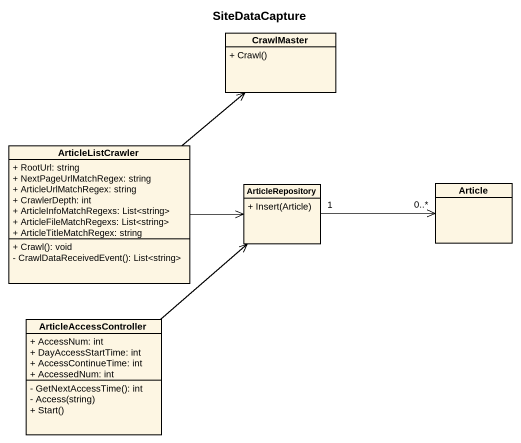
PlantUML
@startuml
title SiteDataCapture
hide circle
hide empty members
skinparam classAttributeIconSize 0
class CrawlMaster {
  + Crawl()
}
class ArticleListCrawler {
  + RootUrl: string
  + NextPageUrlMatchRegex: string
  + ArticleUrlMatchRegex: string
  + CrawlerDepth: int
  + ArticleInfoMatchRegexs: List<string>
  + ArticleFileMatchRegexs: List<string>
  + ArticleTitleMatchRegex: string
  + Crawl(): void
  - CrawlDataReceivedEvent(): List<string>
}
class ArticleRepository {
  + Insert(Article)
}
class Article
class ArticleAccessController {
  + AccessNum: int
  + DayAccessStartTime: int
  + AccessContinueTime: int
  + AccessedNum: int
  - GetNextAccessTime(): int
  - Access(string)
  + Start()
}
ArticleListCrawler -up-> CrawlMaster
ArticleListCrawler -right-> ArticleRepository
ArticleRepository "1" -right-> "0..*" Article
ArticleAccessController -up-> ArticleRepository
@enduml
